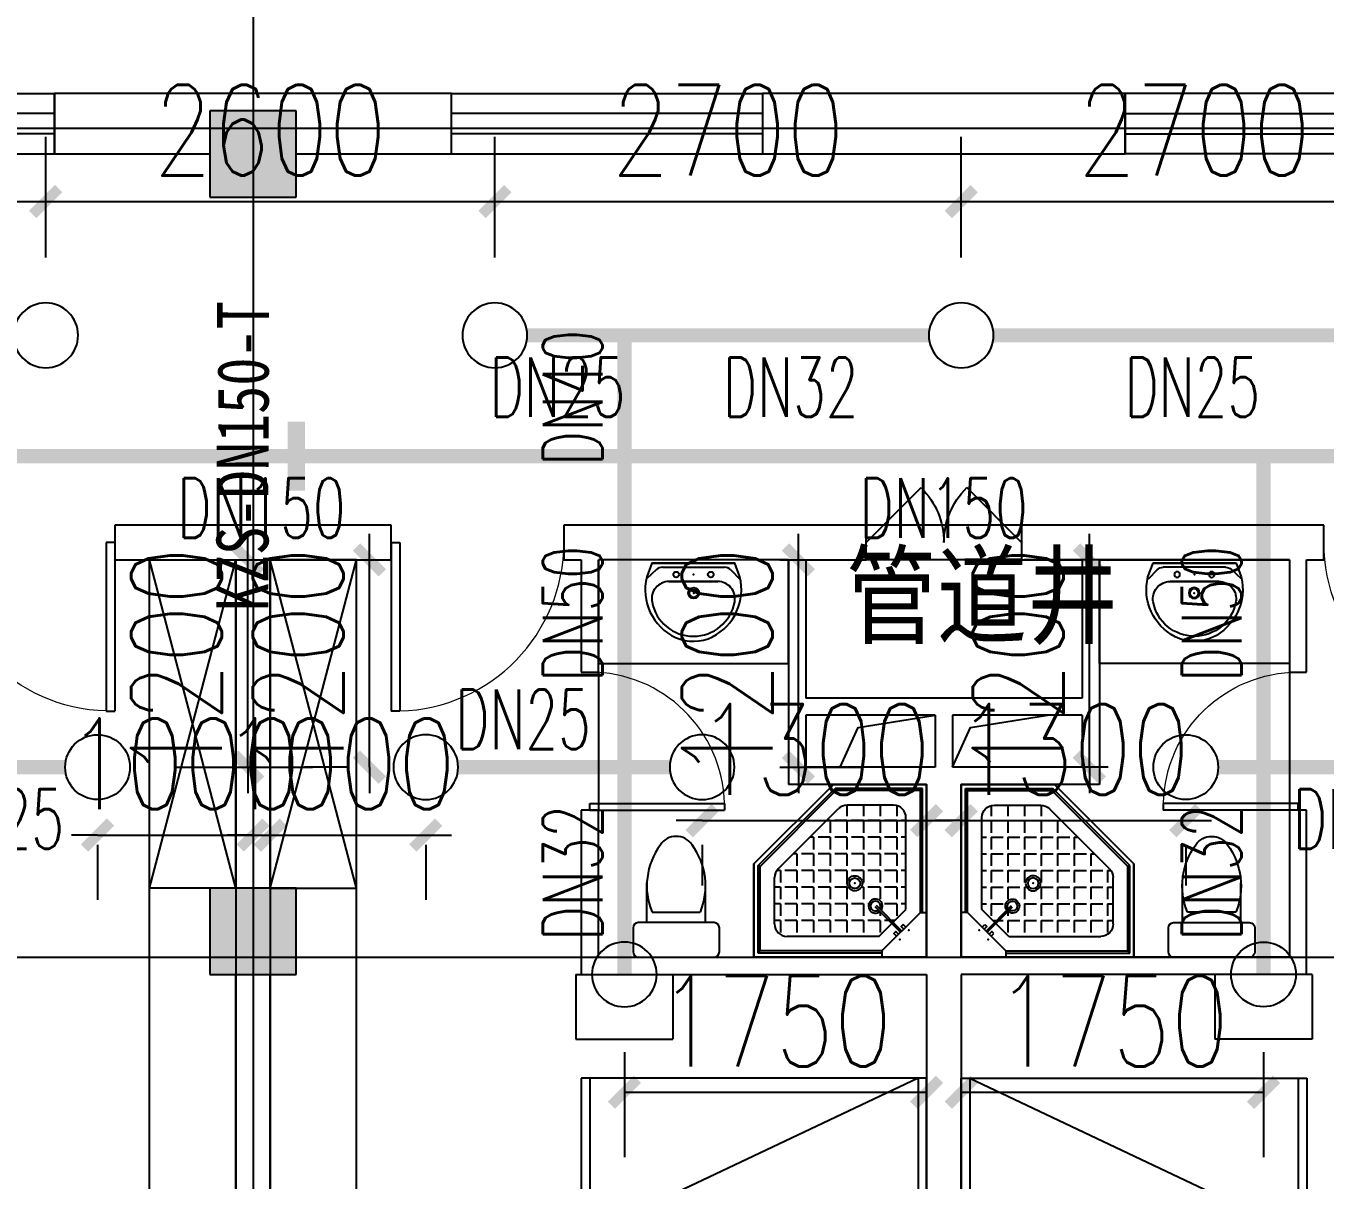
# Model space of a CAD drawing. Extents: x 0 to 2838408, y -923048 to 203859.
# Drawn here: x 2747448 to 2754969, y -682632 to -675950 of the extents above; entities that cross this region are included whole.
import ezdxf
from ezdxf.enums import TextEntityAlignment as Align

# ---------------------------------------------------------------- set-up
doc = ezdxf.new("R2010")
doc.units = 0
doc.header["$LTSCALE"] = 1000
for name, color, linetype in [('A-Fixt', 81, 'Continuous'), ('CLAYER', 7, 'Continuous'), ('COLUMN', 9, 'Continuous'), ('DIM_喷淋', 3, 'Continuous'), ('DOOR_FIRE', 4, 'Continuous'), ('DOTE', 8, 'Continuous'), ('EQUIP_喷头', 7, 'Continuous'), ('PIPE-喷淋', 6, 'Continuous'), ('PUB_HATCH', 8, 'Continuous'), ('TEXT_喷淋', 7, 'Continuous'), ('TWT_DIM', 3, 'Continuous'), ('WALL', 9, 'Continuous'), ('WINDOW', 4, 'Continuous'), ('XREF', 8, 'Continuous'), ('抗震支吊架', 2, 'Continuous'), ('洁具', 213, 'Continuous'), ('配景', 3, 'Continuous')]:
    doc.layers.add(name, color=color, linetype=linetype)
doc.styles.add('_TCH_DIM_T3', font='SIMPLEX', dxfattribs={"width": 0.75, "bigfont": 'HZTXT'})
doc.styles.add('_TWT_PIPEDN', font='SIMPLEX', dxfattribs={"width": 0.8, "height": 2.3, "bigfont": 'HZTXT'})
doc.styles.add('kzcad', font='', dxfattribs={"width": 0.8})
doc.styles.get("Standard").update_dxf_attribs({"font": 'geniso.shx', "bigfont": 'hztxt.shx'})
doc.styles.get('kzcad').set_extended_font_data('SimSun')
doc.dimstyles.new('_TWT_ARCH&&150', dxfattribs={"dimtxt": 525, "dimasz": 150, "dimexe": 375, "dimexo": 450, "dimgap": 150, "dimtad": 1, "dimdec": 0, "dimzin": 0, "dimdsep": 46, "dimtxsty": '_TCH_DIM_T3', "dimblk": 'ARCHTICK', "dimcen": 0.09, "dimclrt": 7, "dimazin": 2, "dimtfac": 1, "dimtdec": 0, "dimtix": 1, "dimtmove": 2, "dimatfit": 3, "dimfxl": 1, "dimtolj": 1, "dimtzin": 0, "dimarcsym": 0})

# ---------------------------------------------------------------- blocks, each defined once
blk = doc.blocks.new('1F平面-CAD导入_dwg_Drawing4_t3_dwg_$plan$00001613-474159-1F-927810-1F')
at = {"layer": '洁具'}
for p, q in [((-30, 250), (-170, 250)), ((-200, 169.7), (-430.4, 169.7)), ((-260.4, -139.7), (-260.4, 139.7)), ((-200, -169.7), (-200, -220)), ((-170, -250), (-30, -250))]:
    blk.add_line(p, q, dxfattribs=at)
for points in [[(-200, 220), (-200, 169.7), (-200, -169.7), (-430.4, -169.7)], [(0, -220), (0, 220)]]:
    blk.add_lwpolyline(points, dxfattribs=at)
for centre, radius, start, end in [((-170, 220), 30, 90, 180), ((-30, 220), 30, 0, 90), ((-412.8, -227.4), 397.5, 67.45048, 126.63814), ((-589.6, 0), 109.8, 123.45086, 236.54914), ((-412.8, 227.4), 397.5, 233.36186, 292.54952), ((-170, -220), 30, 180, 270), ((-30, -220), 30, 270, 0)]:
    blk.add_arc(centre, radius, start, end, dxfattribs=at)
blk = doc.blocks.new('$lvtry$00000169')
at = {"color": 0}
for p, q in [((258.9, -36), (258.9, 0)), ((258.9, -36), (36, -258.9)), ((258.9, -24), (976, -24)), ((258.9, -36), (964, -36)), ((964, -36), (976, -24)), ((964, -36), (964, -525.1)), ((976, -24), (976, -530.1)), ((276.1, -120), (120, -276.1)), ((151, -143.9), (297.8, -291)), ((269.6, -212.7), (269.6, -142.7)), ((276.1, -120), (808, -120)), ((365.9, -212.7), (365.9, -142.7)), ((462.1, -212.7), (462.1, -142.7)), ((558.4, -212.7), (558.4, -142.7)), ((654.6, -212.7), (654.6, -142.7)), ((750.9, -212.7), (750.9, -142.7)), ((847.1, -212.7), (847.1, -142.7)), ((143.9, -151), (290.7, -298.1)), ((183.4, -212.7), (205.5, -212.7)), ((219.6, -212.7), (243.4, -212.7)), ((269.6, -212.7), (339.6, -212.7)), ((365.9, -212.7), (435.9, -212.7)), ((462.1, -212.7), (532.1, -212.7)), ((558.4, -212.7), (628.4, -212.7)), ((654.6, -212.7), (724.6, -212.7)), ((750.9, -212.7), (820.9, -212.7)), ((847.1, -212.7), (880, -212.7)), ((880, -192), (880, -460.5)), ((36, -258.9), (0, -258.9)), ((24, -258.9), (24, -976)), ((36, -258.9), (36, -964)), ((120, -276.1), (120, -808)), ((173.4, -308.9), (173.4, -238.9)), ((269.6, -262.8), (269.6, -238.9)), ((365.9, -308.9), (365.9, -238.9)), ((462.1, -308.9), (462.1, -238.9)), ((558.4, -308.9), (558.4, -238.9)), ((654.6, -308.9), (654.6, -238.9)), ((750.9, -308.9), (750.9, -238.9)), ((847.1, -308.9), (847.1, -238.9)), ((120, -308.9), (147.1, -308.9)), ((173.4, -308.9), (243.4, -308.9)), ((173.4, -405.2), (173.4, -335.2)), ((269.6, -405.2), (269.6, -335.2)), ((334.3, -308.9), (339.6, -308.9)), ((365.9, -308.9), (435.9, -308.9)), ((365.9, -405.2), (365.9, -335.2)), ((462.1, -308.9), (532.1, -308.9)), ((462.1, -405.2), (462.1, -335.2)), ((558.4, -308.9), (628.4, -308.9)), ((558.4, -405.2), (558.4, -335.2)), ((654.6, -308.9), (724.6, -308.9)), ((654.6, -405.2), (654.6, -335.2)), ((750.9, -308.9), (820.9, -308.9)), ((750.9, -405.2), (750.9, -335.2)), ((847.1, -308.9), (880, -308.9)), ((847.1, -405.2), (847.1, -335.2)), ((120, -405.2), (147.1, -405.2)), ((173.4, -405.2), (243.4, -405.2)), ((173.4, -501.4), (173.4, -431.4)), ((269.6, -405.2), (339.6, -405.2)), ((269.6, -501.4), (269.6, -431.4)), ((365.9, -405.2), (378.6, -405.2)), ((365.9, -501.4), (365.9, -431.4)), ((462.1, -405.2), (532.1, -405.2)), ((462.1, -501.4), (462.1, -431.4)), ((558.4, -405.2), (628.4, -405.2)), ((558.4, -501.4), (558.4, -431.4)), ((654.6, -405.2), (724.6, -405.2)), ((654.6, -501.4), (654.6, -431.4)), ((750.9, -405.2), (820.9, -405.2)), ((750.9, -501.4), (750.9, -431.4)), ((847.1, -405.2), (880, -405.2)), ((847.1, -501.4), (847.1, -431.4)), ((120, -501.4), (147.1, -501.4)), ((173.4, -501.4), (243.4, -501.4)), ((269.6, -501.4), (339.6, -501.4)), ((365.9, -501.4), (435.9, -501.4)), ((462.1, -501.4), (532.1, -501.4)), ((858.9, -511.4), (511.4, -858.9)), ((964, -525.1), (525.1, -964)), ((558.4, -501.4), (628.4, -501.4)), ((654.6, -501.4), (724.6, -501.4)), ((750.9, -501.4), (820.9, -501.4)), ((847.1, -501.4), (867.2, -501.4)), ((964, -525.1), (976, -530.1)), ((120, -597.7), (147.1, -597.7)), ((173.4, -597.7), (173.4, -527.7)), ((173.4, -597.7), (243.4, -597.7)), ((269.6, -597.7), (269.6, -527.7)), ((269.6, -597.7), (339.6, -597.7)), ((365.9, -597.7), (365.9, -527.7)), ((365.9, -597.7), (435.9, -597.7)), ((462.1, -597.7), (462.1, -527.7)), ((462.1, -597.7), (532.1, -597.7)), ((976, -530.1), (530.1, -976)), ((558.4, -597.7), (558.4, -527.7)), ((558.4, -597.7), (628.4, -597.7)), ((654.6, -597.7), (654.6, -527.7)), ((654.6, -597.7), (724.6, -597.7)), ((750.9, -597.7), (750.9, -527.7)), ((750.9, -597.7), (772.6, -597.7)), ((173.4, -693.9), (173.4, -623.9)), ((269.6, -693.9), (269.6, -623.9)), ((365.9, -693.9), (365.9, -623.9)), ((462.1, -693.9), (462.1, -623.9)), ((558.4, -693.9), (558.4, -623.9)), ((654.6, -693.9), (654.6, -623.9)), ((120, -693.9), (147.1, -693.9)), ((173.4, -693.9), (243.4, -693.9)), ((173.4, -790.2), (173.4, -720.2)), ((269.6, -693.9), (339.6, -693.9)), ((269.6, -790.2), (269.6, -720.2)), ((365.9, -693.9), (435.9, -693.9)), ((365.9, -790.2), (365.9, -720.2)), ((462.1, -693.9), (532.1, -693.9)), ((462.1, -790.2), (462.1, -720.2)), ((558.4, -693.9), (628.4, -693.9)), ((558.4, -790.2), (558.4, -720.2)), ((654.6, -693.9), (676.4, -693.9)), ((120, -790.2), (147.1, -790.2)), ((173.4, -790.2), (243.4, -790.2)), ((173.4, -877.5), (173.4, -816.4)), ((269.6, -790.2), (339.6, -790.2)), ((269.6, -880), (269.6, -816.4)), ((365.9, -790.2), (435.9, -790.2)), ((365.9, -880), (365.9, -816.4)), ((462.1, -790.2), (532.1, -790.2)), ((462.1, -880), (462.1, -816.4)), ((558.4, -790.2), (580.1, -790.2)), ((192, -880), (460.5, -880)), ((36, -964), (24, -976)), ((24, -976), (530.1, -976)), ((36, -964), (525.1, -964)), ((525.1, -964), (530.1, -976))]:
    blk.add_line(p, q, dxfattribs=at)
blk.add_lwpolyline([(0, 0), (0, -1000), (540, -1000), (1000, -540), (1000, 0)], close=True)
for points in [[(0, 0), (0, -1000)], [(0, 0), (1000, 0)], [(1000, 0), (1000, -540)], [(189.7, -136.1), (177.9, -147.9), (162.5, -132.5), (174.3, -120.7)], [(136.1, -189.7), (147.9, -177.9), (132.5, -162.5), (120.7, -174.3)], [(1000, -540), (540, -1000)], [(0, -1000), (540, -1000)]]:
    blk.add_lwpolyline(points, close=True, dxfattribs=at)
for radius in [43.8, 31.1]:
    blk.add_circle((416.2, -427.6), radius, dxfattribs=at)
for centre, radius, start, end in [((808, -192), 72, 0, 90), ((296, -295.7), 40.6, 142.58296, 128.41974), ((296, -295.7), 28.6, 145.82801, 125.65986), ((808, -460.5), 72, 315, 0), ((192, -808), 72, 180, 270), ((460.5, -808), 72, 270, 315)]:
    blk.add_arc(centre, radius, start, end, dxfattribs=at)
for p in [(156.1, -102.2, 0), (103.2, -155.8, 0), (415.8, -428.1, 0)]:
    blk.add_point(p, dxfattribs=at)
blk = doc.blocks.new('$lvtry$00000178')
at = {"color": 0}
for p, q in [((-238.4, 0), (238.4, 0)), ((-214.1, -36.1), (-272.1, -90.6)), ((-179.8, -22.5), (180.1, -22.5)), ((215.7, -37.5), (268.3, -90.8)), ((-141.7, -105.2), (140.2, -105.2)), ((140.2, -105.2), (-141.7, -105.2))]:
    blk.add_line(p, q, dxfattribs=at)
blk.add_lwpolyline([(-103.6, -429.7, 0.224698), (110.4, -425.4, 0.348046), (268.9, -78.5), (239.5, 0), (-241.3, 0), (-270.7, -78.5, 0.356844)], format="xyb", close=True, dxfattribs=at)
for centre, radius in [((-100, -65), 16.3), ((100, -65), 16.3), ((1.4, -172.5), 31.6)]:
    blk.add_circle(centre, radius, dxfattribs=at)
at = {"color": 0, "lineweight": 13}
blk.add_circle((1.4, -172.5), 23, dxfattribs=at)
at = {"color": 0}
for centre, radius, start, end in [((-179.8, -72.5), 50, 90, 133.18096), ((180.1, -72.5), 50, 44.56072, 90), ((-141.7, -205.2), 100, 90, 190.56023), ((140.2, -205.2), 100, 349.43977, 90), ((-0.7, -179), 243.4, 190.56023, 349.43977)]:
    blk.add_arc(centre, radius, start, end, dxfattribs=at)
for p in [(0, -65), (1.4, -172.5)]:
    blk.add_point(p, dxfattribs=at)
blk = doc.blocks.new('A$C70365C93')
at = {"layer": '洁具'}
blk.add_lwpolyline([(-1900, 2300), (-1900, 1700), (-800, 1700), (-800, 2300)], close=True, dxfattribs=at)
blk.add_blockref('$lvtry$00000178', (-1350, 2280), dxfattribs=at)
at = {"layer": '洁具', "rotation": 180}
blk.add_blockref('$lvtry$00000169', (0, 0), dxfattribs=at)
at = {"layer": '洁具', "extrusion": (0, 0, -1), "xscale": -1, "zscale": -1, "rotation": 90}
blk.add_blockref('1F平面-CAD导入_dwg_Drawing4_t3_dwg_$plan$00001613-474159-1F-927810-1F', (1450, 0), dxfattribs=at)
blk = doc.blocks.new('单人床')
at = {"layer": 'A-Fixt'}
for p, q in [((47773.8, 13973.4), (48673.8, 13973.4)), ((47773.8, 12073.4), (48673.8, 13973.4)), ((47773.8, 12073.4), (48673.8, 12073.4))]:
    blk.add_line(p, q, dxfattribs=at)
blk.add_lwpolyline([(47773.8, 14023.4), (48673.8, 14023.4), (48673.8, 12023.4), (47773.8, 12023.4), (47773.8, 14023.4)], dxfattribs=at)
blk = doc.blocks.new('CH_AP01')
for p, q in [((-311.4, 16.6), (-275, 0)), ((-275, 0), (275, 0)), ((275, 0), (311.4, 16.6))]:
    blk.add_line(p, q)
for centre, radius, start, end in [((0, -578.9), 1212.6, 74.71041, 105.28959), ((-306.8, 555.3), 37.8, 100.18588, 202.83587), ((-1658.4, 201.9), 1359.7, 352.16586, 14.42826), ((-823.7, 250), 562.9, 335.50378, 31.09034), ((0, -578.9), 1172.6, 75.02868, 104.97132), ((0, -1278.1), 1856.9, 80.61099, 99.38901), ((-823.7, 250), 602.9, 335.50378, 30.26909), ((823.7, 250), 602.9, 149.73091, 204.49622), ((823.7, 250), 562.9, 148.90966, 204.49622), ((1658.4, 201.9), 1359.7, 165.57174, 187.83414), ((306.8, 555.3), 37.8, 337.16413, 79.81412), ((0, -578.9), 1092.6, 75.87672, 104.12328)]:
    blk.add_arc(centre, radius, start, end)
blk = doc.blocks.new('A$C61295E98')
at = {"color": 3}
for p, q in [((544, 597.9), (0, 597.9)), ((0, 597.9), (0, 0)), ((161.4, 597.9), (161.4, 0)), ((170.4, 0.2), (170.4, 597.6)), ((602.7, 572.2), (602.7, 25.6)), ((624, 517.9), (624, 80)), ((544, 0), (0, 0))]:
    blk.add_line(p, q, dxfattribs=at)
for points in [[(81.8, 540.3), (75.3, 540.3), (75.3, 576.8), (81.8, 576.8)], [(81.8, 453.1), (75.3, 453.1), (75.3, 489.6), (81.8, 489.6)], [(81.8, 352.9), (75.3, 352.9), (75.3, 389.4), (81.8, 389.4)]]:
    blk.add_lwpolyline(points, close=True, dxfattribs=at)
for centre in [(74, 250.1), (74, 164.2), (74, 70.5)]:
    blk.add_circle(centre, 15.7, dxfattribs=at)
for centre, start, end in [((544, 517.9), 360, 90), ((544, 80), 270, 0)]:
    blk.add_arc(centre, 80, start, end, dxfattribs=at)
blk = doc.blocks.new('宿舍')
at = {"layer": 'A-Fixt'}
for p, q in [((47853.8, 13801.7), (48353.8, 15701.7)), ((48353.8, 13801.7), (47853.8, 15701.7)), ((47853.8, 13801.7), (48353.8, 13801.7))]:
    blk.add_line(p, q, dxfattribs=at)
for points in [[(47853.8, 8601.7), (48353.8, 8601.7), (48353.8, 15701.7), (47853.8, 15701.7)], [(47853.8, 10676.1), (47970.5, 10676.1), (47970.5, 11742.6), (47853.8, 11742.6)]]:
    blk.add_lwpolyline(points, close=True, dxfattribs=at)
at = {"xscale": -1, "rotation": 90}
for p in [(63677.2, 60475.5), (63677.2, 58775.5)]:
    blk.add_blockref('单人床', p, dxfattribs=at)
at = {"layer": 'A-Fixt', "xscale": -1, "rotation": 180}
for p in [(50002, 9140.5), (51117.2, 9140.5)]:
    blk.add_blockref('CH_AP01', p, dxfattribs=at)
at = {"layer": '配景', "color": 252}
blk.add_blockref('A$C61295E98', (47853.8, 7096.6), dxfattribs=at)
blk = doc.blocks.new('$WINLIB2D$00000001')
at = {"color": 0}
for points in [[(-0.5, 0.5), (-0.5, -0.5)], [(-0.5, 0.5), (0.5, 0.5)], [(0.5, -0.5), (0.5, 0.5)], [(0.5, 0.1667), (-0.5, 0.1667)], [(0.5, -0.1667), (-0.5, -0.1667)], [(-0.5, -0.5), (0.5, -0.5)]]:
    blk.add_lwpolyline(points, dxfattribs=at)
blk = doc.blocks.new('$DorLib2D$00000116')
at = {"color": 0}
for p, q in [((-0.5, 0), (-0.1464, 0.3536)), ((0.5, 0), (0.1464, 0.3536))]:
    blk.add_line(p, q, dxfattribs=at)
for centre, start, end in [((-0.5, 0), 0, 45), ((0.5, 0), 135, 180)]:
    blk.add_arc(centre, 0.5, start, end, dxfattribs=at)
blk = doc.blocks.new('$DorLib2D$00000001')
for p, q in [((0.45, 0.975), (0.5, 0.975)), ((0.45, 0), (0.45, 0.975)), ((0.5, 0), (0.5, 0.975)), ((0.5, 0), (0.45, 0))]:
    blk.add_line(p, q)
at = {"lineweight": 13}
blk.add_arc((0.475, 0), 0.975, 91.46928, 180, dxfattribs=at)
blk = doc.blocks.new('4F1')
at = {"layer": 'PUB_HATCH'}
for points in [[(2412966.7, -676441.3), (2412466.7, -676441.3), (2412466.7, -676941.3), (2412966.7, -676941.3)], [(2412966.7, -680941.3), (2412466.7, -680941.3), (2412466.7, -681441.3), (2412966.7, -681441.3)]]:
    blk.add_hatch(color=256, dxfattribs=at).paths.add_polyline_path(points)
for points in [[(2416116.7, -680241.3), (2416220.3, -680011), (2416666.7, -679941.3)], [(2416766.7, -680241.3), (2416870.3, -680011), (2417316.7, -679941.3)]]:
    blk.add_lwpolyline(points)
at = {"layer": 'COLUMN'}
for p, q in [((2412966.7, -676441.3), (2412466.7, -676441.3)), ((2412466.7, -676441.3), (2412466.7, -676941.3)), ((2412966.7, -676941.3), (2412966.7, -676441.3)), ((2412466.7, -676941.3), (2412966.7, -676941.3)), ((2412966.7, -680941.3), (2412466.7, -680941.3)), ((2412466.7, -680941.3), (2412466.7, -681441.3)), ((2412966.7, -681441.3), (2412966.7, -680941.3)), ((2412466.7, -681441.3), (2412966.7, -681441.3))]:
    blk.add_line(p, q, dxfattribs=at)
at = {"layer": 'DOOR_FIRE'}
for p, q in [((2417166.7, -678841.3), (2416266.7, -678841.3)), ((2417166.7, -679041.3), (2416266.7, -679041.3))]:
    blk.add_line(p, q, dxfattribs=at)
at = {"layer": 'DOTE'}
for p, q in [((2412716.7, -606941.3), (2412716.7, -690141.3)), ((2343216.7, -676541.3), (2453916.7, -676541.3)), ((2343216.7, -681341.3), (2453916.7, -681341.3))]:
    blk.add_line(p, q, dxfattribs=at)
at = {"layer": 'WALL'}
for p, q in [((2412716.7, -676341.3), (2411566.7, -676341.3)), ((2411566.7, -676341.3), (2411566.7, -676691.3)), ((2413866.7, -676341.3), (2412716.7, -676341.3)), ((2413866.7, -676691.3), (2413866.7, -676341.3)), ((2417766.7, -676341.3), (2415666.7, -676341.3)), ((2415666.7, -676341.3), (2415666.7, -676691.3)), ((2417766.7, -676691.3), (2417766.7, -676341.3)), ((2411566.7, -676691.3), (2412466.7, -676691.3)), ((2412966.7, -676691.3), (2413866.7, -676691.3)), ((2415666.7, -676691.3), (2417766.7, -676691.3)), ((2412716.7, -678841.3), (2411916.7, -678841.3)), ((2411916.7, -678841.3), (2411916.7, -679041.3)), ((2413516.7, -678841.3), (2412716.7, -678841.3)), ((2413516.7, -679041.3), (2413516.7, -678841.3)), ((2414616.7, -678841.3), (2414516.7, -678841.3)), ((2414516.7, -678841.3), (2414516.7, -679041.3)), ((2415816.7, -678841.3), (2414616.7, -678841.3)), ((2416266.7, -678841.3), (2415816.7, -678841.3)), ((2416266.7, -679041.3), (2416266.7, -678841.3)), ((2417616.7, -678841.3), (2417166.7, -678841.3)), ((2417166.7, -678841.3), (2417166.7, -679041.3)), ((2418816.7, -678841.3), (2417616.7, -678841.3)), ((2418916.7, -678841.3), (2418816.7, -678841.3)), ((2418916.7, -679041.3), (2418916.7, -678841.3)), ((2411916.7, -679041.3), (2412616.7, -679041.3)), ((2412616.7, -680941.3), (2412616.7, -679041.3)), ((2412816.7, -680941.3), (2412816.7, -679041.3)), ((2412816.7, -679041.3), (2413516.7, -679041.3)), ((2414516.7, -679041.3), (2414616.7, -679041.3)), ((2414616.7, -679041.3), (2414616.7, -679691.3)), ((2415816.7, -679041.3), (2414716.7, -679041.3)), ((2414716.7, -679691.3), (2414716.7, -679041.3)), ((2415816.7, -679041.3), (2415816.7, -679841.3)), ((2415916.7, -679041.3), (2416266.7, -679041.3)), ((2415916.7, -679041.3), (2415916.7, -679841.3)), ((2417166.7, -679041.3), (2417516.7, -679041.3)), ((2417516.7, -679041.3), (2417516.7, -679841.3)), ((2418716.7, -679041.3), (2417616.7, -679041.3)), ((2417616.7, -679041.3), (2417616.7, -679841.3)), ((2418716.7, -679041.3), (2418716.7, -679691.3)), ((2418816.7, -679691.3), (2418816.7, -679041.3)), ((2418816.7, -679041.3), (2418916.7, -679041.3)), ((2414616.7, -679691.3), (2414716.7, -679691.3)), ((2418716.7, -679691.3), (2418816.7, -679691.3)), ((2415816.7, -679841.3), (2415816.7, -680341.3)), ((2416716.7, -679841.3), (2415916.7, -679841.3)), ((2417516.7, -679841.3), (2416716.7, -679841.3)), ((2417616.7, -679841.3), (2417616.7, -680341.3)), ((2416666.7, -679941.3), (2415916.7, -679941.3)), ((2415916.7, -679941.3), (2415916.7, -680241.3)), ((2416666.7, -679941.3), (2416666.7, -680241.3)), ((2417516.7, -679941.3), (2416766.7, -679941.3)), ((2416766.7, -679941.3), (2416766.7, -680241.3)), ((2417516.7, -679941.3), (2417516.7, -680241.3)), ((2416666.7, -680241.3), (2415916.7, -680241.3)), ((2417516.7, -680241.3), (2416766.7, -680241.3)), ((2416616.7, -680341.3), (2415816.7, -680341.3)), ((2416616.7, -680341.3), (2416616.7, -681341.3)), ((2416816.7, -680341.3), (2416816.7, -681341.3)), ((2417616.7, -680341.3), (2416816.7, -680341.3)), ((2414716.7, -680491.3), (2414616.7, -680491.3)), ((2414616.7, -680491.3), (2414616.7, -681441.3)), ((2414716.7, -681341.3), (2414716.7, -680491.3)), ((2418816.7, -680491.3), (2418716.7, -680491.3)), ((2418716.7, -680491.3), (2418716.7, -681341.3)), ((2418816.7, -681441.3), (2418816.7, -680491.3)), ((2414716.7, -681341.3), (2416616.7, -681341.3)), ((2418716.7, -681341.3), (2416816.7, -681341.3)), ((2412616.7, -686141.3), (2412616.7, -681441.3)), ((2412816.7, -686141.3), (2412816.7, -681441.3)), ((2414616.7, -681441.3), (2416616.7, -681441.3)), ((2416616.7, -681441.3), (2416616.7, -686391.3)), ((2418816.7, -681441.3), (2416816.7, -681441.3)), ((2416816.7, -681441.3), (2416816.7, -686391.3))]:
    blk.add_line(p, q, dxfattribs=at)
at = {"layer": 'WINDOW'}
for p, q in [((2414716.7, -679691.3), (2414716.7, -680491.3)), ((2418716.7, -679691.3), (2418716.7, -680491.3))]:
    blk.add_line(p, q, dxfattribs=at)
at = {"xscale": -1, "rotation": 359.9999999999999}
for name, p in [('宿舍', (2460470.6, -694743)), ('A$C70365C93', (2416816.7, -681341.3)), ('宿舍', (2468470.6, -694743))]:
    blk.add_blockref(name, p, dxfattribs=at)
for name, p in [('宿舍', (2364962.9, -694743)), ('A$C70365C93', (2416616.7, -681341.3))]:
    blk.add_blockref(name, p)
at = {"layer": 'DOOR_FIRE', "xscale": 900, "yscale": -900, "zscale": 200, "rotation": 179.9999999994664}
blk.add_blockref('$DorLib2D$00000116', (2416716.7, -678941.3), dxfattribs=at)
at = {"layer": 'WINDOW'}
for name, p, xscale, yscale, zscale in [('$WINLIB2D$00000001', (2410666.7, -676516.3), 1800, 350, 1800), ('$WINLIB2D$00000001', (2414766.7, -676516.3), 1800, -350, 1800), ('$DorLib2D$00000001', (2411416.7, -678941.3), 1000, -1000, 1000), ('$DorLib2D$00000001', (2414016.7, -678941.3), -1000, -1000, -1000), ('$DorLib2D$00000001', (2419416.7, -678941.3), 1000, -1000, 1000)]:
    blk.add_blockref(name, p, dxfattribs=dict(at, xscale=xscale, yscale=yscale, zscale=zscale))
for name, p, xscale, yscale, zscale, rotation in [('$WINLIB2D$00000001', (2418666.7, -676516.3), -1800, -350, -1800, 359.9999999999708), ('$DorLib2D$00000001', (2414666.7, -680091.3), 800, 800, 800, 269.9999999994664), ('$DorLib2D$00000001', (2418766.7, -680091.3), 800, -800, 800, 269.9999999994664)]:
    blk.add_blockref(name, p, dxfattribs=dict(at, xscale=xscale, yscale=yscale, zscale=zscale, rotation=rotation))
at = {"layer": 'CLAYER'}
blk.add_text('管道井', height=525, dxfattribs=at).set_placement((2416149.1, -679528.3))
blk = doc.blocks.new('_ArchTick')
at = {"color": 0, "linetype": 'ByBlock', "const_width": 0.4}
blk.add_lwpolyline([(-0.5, -0.5), (0.5, 0.5)], dxfattribs=at)
blk = doc.blocks.new('*D2657')
at = {"layer": 'Defpoints', "color": 0, "linetype": 'ByBlock', "transparency": 16777216}
for p in [(2752862.5, -680241.3), (2754162.5, -680241.3), (2754162.5, -680551.1)]:
    blk.add_point(p, dxfattribs=at)
at = {"layer": 'TWT_DIM', "color": 0, "linetype": 'ByBlock', "lineweight": -2, "transparency": 16777216}
for p, q in [((2752862.5, -680551.1), (2752712.5, -680551.1)), ((2752862.5, -680551.1), (2754162.5, -680551.1)), ((2754162.5, -680551.1), (2754312.5, -680551.1)), ((2752862.5, -680691.3), (2752862.5, -680926.1)), ((2754162.5, -680691.3), (2754162.5, -680926.1))]:
    blk.add_line(p, q, dxfattribs=at)
at = {"layer": 'TWT_DIM', "color": 0, "linetype": 'ByBlock', "lineweight": -2, "transparency": 16777216, "xscale": 150, "yscale": 150, "zscale": 150}
blk.add_blockref('_ArchTick', (2752862.5, -680551.1), dxfattribs=at)
at = {"layer": 'TWT_DIM', "color": 0, "linetype": 'ByBlock', "lineweight": -2, "transparency": 16777216, "xscale": 150, "yscale": 150, "zscale": 150, "rotation": 180}
blk.add_blockref('_ArchTick', (2754162.5, -680551.1), dxfattribs=at)
at = {"layer": 'TWT_DIM', "color": 7, "linetype": 'ByBlock', "transparency": 16777216, "insert": (2753512.5, -680138.6), "char_height": 525, "attachment_point": 5, "style": '_TCH_DIM_T3'}
blk.add_mtext('\\A1;1300', dxfattribs=at)
blk = doc.blocks.new('*D2658')
at = {"layer": 'Defpoints', "color": 0, "linetype": 'ByBlock', "transparency": 16777216}
for p in [(2751362.5, -680241.3), (2752662.5, -680241.3), (2752662.5, -680551.1)]:
    blk.add_point(p, dxfattribs=at)
at = {"layer": 'TWT_DIM', "color": 0, "linetype": 'ByBlock', "lineweight": -2, "transparency": 16777216}
for p, q in [((2751362.5, -680551.1), (2751212.5, -680551.1)), ((2751362.5, -680551.1), (2752662.5, -680551.1)), ((2752662.5, -680551.1), (2752812.5, -680551.1)), ((2751362.5, -680691.3), (2751362.5, -680926.1)), ((2752662.5, -680691.3), (2752662.5, -680926.1))]:
    blk.add_line(p, q, dxfattribs=at)
at = {"layer": 'TWT_DIM', "color": 0, "linetype": 'ByBlock', "lineweight": -2, "transparency": 16777216, "xscale": 150, "yscale": 150, "zscale": 150}
blk.add_blockref('_ArchTick', (2751362.5, -680551.1), dxfattribs=at)
at = {"layer": 'TWT_DIM', "color": 0, "linetype": 'ByBlock', "lineweight": -2, "transparency": 16777216, "xscale": 150, "yscale": 150, "zscale": 150, "rotation": 180}
blk.add_blockref('_ArchTick', (2752662.5, -680551.1), dxfattribs=at)
at = {"layer": 'TWT_DIM', "color": 7, "linetype": 'ByBlock', "transparency": 16777216, "insert": (2752012.5, -680138.6), "char_height": 525, "attachment_point": 5, "style": '_TCH_DIM_T3'}
blk.add_mtext('\\A1;1300', dxfattribs=at)
blk = doc.blocks.new('*D2661')
at = {"layer": 'Defpoints', "color": 0, "linetype": 'ByBlock', "transparency": 16777216}
for p in [(2752862.5, -681441.3), (2754612.5, -681441.3), (2754612.5, -682123.7)]:
    blk.add_point(p, dxfattribs=at)
at = {"layer": 'TWT_DIM', "color": 0, "linetype": 'ByBlock', "lineweight": -2, "transparency": 16777216}
for p, q in [((2752862.5, -681891.3), (2752862.5, -682498.7)), ((2754612.5, -681891.3), (2754612.5, -682498.7)), ((2752862.5, -682123.7), (2754612.5, -682123.7))]:
    blk.add_line(p, q, dxfattribs=at)
at = {"layer": 'TWT_DIM', "color": 0, "linetype": 'ByBlock', "lineweight": -2, "transparency": 16777216, "xscale": 150, "yscale": 150, "zscale": 150, "rotation": 180}
blk.add_blockref('_ArchTick', (2752862.5, -682123.7), dxfattribs=at)
at = {"layer": 'TWT_DIM', "color": 0, "linetype": 'ByBlock', "lineweight": -2, "transparency": 16777216, "xscale": 150, "yscale": 150, "zscale": 150}
blk.add_blockref('_ArchTick', (2754612.5, -682123.7), dxfattribs=at)
at = {"layer": 'TWT_DIM', "color": 7, "linetype": 'ByBlock', "transparency": 16777216, "insert": (2753737.5, -681711.2), "char_height": 525, "attachment_point": 5, "style": '_TCH_DIM_T3'}
blk.add_mtext('\\A1;1750', dxfattribs=at)
blk = doc.blocks.new('*D2663')
at = {"layer": 'Defpoints', "color": 0, "linetype": 'ByBlock', "transparency": 16777216}
for p in [(2753604.8, -679041.3), (2754162.5, -679041.3), (2754162.5, -680241.3)]:
    blk.add_point(p, dxfattribs=at)
at = {"layer": 'TWT_DIM', "color": 0, "linetype": 'ByBlock', "lineweight": -2, "transparency": 16777216}
for p, q in [((2753604.8, -679041.3), (2753604.8, -678891.3)), ((2753712.5, -679041.3), (2753229.8, -679041.3)), ((2753604.8, -680241.3), (2753604.8, -679041.3)), ((2753712.5, -680241.3), (2753229.8, -680241.3)), ((2753604.8, -680241.3), (2753604.8, -680391.3))]:
    blk.add_line(p, q, dxfattribs=at)
at = {"layer": 'TWT_DIM', "color": 0, "linetype": 'ByBlock', "lineweight": -2, "transparency": 16777216, "xscale": 150, "yscale": 150, "zscale": 150}
for p, rotation in [((2753604.8, -679041.3), 270), ((2753604.8, -680241.3), 90)]:
    blk.add_blockref('_ArchTick', p, dxfattribs=dict(at, rotation=rotation))
at = {"layer": 'TWT_DIM', "color": 7, "linetype": 'ByBlock', "transparency": 16777216, "insert": (2753192.3, -679641.3), "char_height": 525, "attachment_point": 5, "rotation": 90, "style": '_TCH_DIM_T3'}
blk.add_mtext('\\A1;1200', dxfattribs=at)
blk = doc.blocks.new('*D2665')
at = {"layer": 'Defpoints', "color": 0, "linetype": 'ByBlock', "transparency": 16777216}
for p in [(2750912.5, -681441.3), (2752662.5, -681441.3), (2752662.5, -682123.7)]:
    blk.add_point(p, dxfattribs=at)
at = {"layer": 'TWT_DIM', "color": 0, "linetype": 'ByBlock', "lineweight": -2, "transparency": 16777216}
for p, q in [((2750912.5, -681891.3), (2750912.5, -682498.7)), ((2752662.5, -681891.3), (2752662.5, -682498.7)), ((2750912.5, -682123.7), (2752662.5, -682123.7))]:
    blk.add_line(p, q, dxfattribs=at)
at = {"layer": 'TWT_DIM', "color": 0, "linetype": 'ByBlock', "lineweight": -2, "transparency": 16777216, "xscale": 150, "yscale": 150, "zscale": 150, "rotation": 180}
blk.add_blockref('_ArchTick', (2750912.5, -682123.7), dxfattribs=at)
at = {"layer": 'TWT_DIM', "color": 0, "linetype": 'ByBlock', "lineweight": -2, "transparency": 16777216, "xscale": 150, "yscale": 150, "zscale": 150}
blk.add_blockref('_ArchTick', (2752662.5, -682123.7), dxfattribs=at)
at = {"layer": 'TWT_DIM', "color": 7, "linetype": 'ByBlock', "transparency": 16777216, "insert": (2751787.5, -681711.2), "char_height": 525, "attachment_point": 5, "style": '_TCH_DIM_T3'}
blk.add_mtext('\\A1;1750', dxfattribs=at)
blk = doc.blocks.new('*D2666')
at = {"layer": 'Defpoints', "color": 0, "linetype": 'ByBlock', "transparency": 16777216}
for p in [(2748762.5, -680241.3), (2749762.5, -680241.3), (2749762.5, -680634.6)]:
    blk.add_point(p, dxfattribs=at)
at = {"layer": 'TWT_DIM', "color": 0, "linetype": 'ByBlock', "lineweight": -2, "transparency": 16777216}
for p, q in [((2748762.5, -680634.6), (2748612.5, -680634.6)), ((2748762.5, -680634.6), (2749762.5, -680634.6)), ((2748762.5, -680691.3), (2748762.5, -681009.6)), ((2749762.5, -680634.6), (2749912.5, -680634.6)), ((2749762.5, -680691.3), (2749762.5, -681009.6))]:
    blk.add_line(p, q, dxfattribs=at)
at = {"layer": 'TWT_DIM', "color": 0, "linetype": 'ByBlock', "lineweight": -2, "transparency": 16777216, "xscale": 150, "yscale": 150, "zscale": 150}
blk.add_blockref('_ArchTick', (2748762.5, -680634.6), dxfattribs=at)
at = {"layer": 'TWT_DIM', "color": 0, "linetype": 'ByBlock', "lineweight": -2, "transparency": 16777216, "xscale": 150, "yscale": 150, "zscale": 150, "rotation": 180}
blk.add_blockref('_ArchTick', (2749762.5, -680634.6), dxfattribs=at)
at = {"layer": 'TWT_DIM', "color": 7, "linetype": 'ByBlock', "transparency": 16777216, "insert": (2749262.5, -680222.1), "char_height": 525, "attachment_point": 5, "style": '_TCH_DIM_T3'}
blk.add_mtext('\\A1;1000', dxfattribs=at)
blk = doc.blocks.new('*D2667')
at = {"layer": 'Defpoints', "color": 0, "linetype": 'ByBlock', "transparency": 16777216}
for p in [(2751362.5, -679041.3), (2751920.3, -679041.3), (2751362.5, -680241.3)]:
    blk.add_point(p, dxfattribs=at)
at = {"layer": 'TWT_DIM', "color": 0, "linetype": 'ByBlock', "lineweight": -2, "transparency": 16777216}
for p, q in [((2751920.3, -679041.3), (2751920.3, -678891.3)), ((2751812.5, -679041.3), (2752295.3, -679041.3)), ((2751920.3, -680241.3), (2751920.3, -679041.3)), ((2751812.5, -680241.3), (2752295.3, -680241.3)), ((2751920.3, -680241.3), (2751920.3, -680391.3))]:
    blk.add_line(p, q, dxfattribs=at)
at = {"layer": 'TWT_DIM', "color": 0, "linetype": 'ByBlock', "lineweight": -2, "transparency": 16777216, "xscale": 150, "yscale": 150, "zscale": 150}
for p, rotation in [((2751920.3, -679041.3), 270), ((2751920.3, -680241.3), 90)]:
    blk.add_blockref('_ArchTick', p, dxfattribs=dict(at, rotation=rotation))
at = {"layer": 'TWT_DIM', "color": 7, "linetype": 'ByBlock', "transparency": 16777216, "insert": (2751507.8, -679641.3), "char_height": 525, "attachment_point": 5, "rotation": 90, "style": '_TCH_DIM_T3'}
blk.add_mtext('\\A1;1200', dxfattribs=at)
blk = doc.blocks.new('*D2668')
at = {"layer": 'Defpoints', "color": 0, "linetype": 'ByBlock', "transparency": 16777216}
for p in [(2749436.2, -679041.3), (2749762.5, -679041.3), (2749762.5, -680241.3)]:
    blk.add_point(p, dxfattribs=at)
at = {"layer": 'TWT_DIM', "color": 0, "linetype": 'ByBlock', "lineweight": -2, "transparency": 16777216}
for p, q in [((2749436.2, -679041.3), (2749436.2, -678891.3)), ((2749312.5, -679041.3), (2749061.2, -679041.3)), ((2749436.2, -680241.3), (2749436.2, -679041.3)), ((2749312.5, -680241.3), (2749061.2, -680241.3)), ((2749436.2, -680241.3), (2749436.2, -680391.3))]:
    blk.add_line(p, q, dxfattribs=at)
at = {"layer": 'TWT_DIM', "color": 0, "linetype": 'ByBlock', "lineweight": -2, "transparency": 16777216, "xscale": 150, "yscale": 150, "zscale": 150}
for p, rotation in [((2749436.2, -679041.3), 270), ((2749436.2, -680241.3), 90)]:
    blk.add_blockref('_ArchTick', p, dxfattribs=dict(at, rotation=rotation))
at = {"layer": 'TWT_DIM', "color": 7, "linetype": 'ByBlock', "transparency": 16777216, "insert": (2749023.7, -679641.3), "char_height": 525, "attachment_point": 5, "rotation": 90, "style": '_TCH_DIM_T3'}
blk.add_mtext('\\A1;1200', dxfattribs=at)
blk = doc.blocks.new('*D2676')
at = {"layer": 'Defpoints', "color": 0, "linetype": 'ByBlock', "transparency": 16777216}
for p in [(2747862.5, -680241.3), (2748862.5, -680241.3), (2748862.5, -680634.6)]:
    blk.add_point(p, dxfattribs=at)
at = {"layer": 'TWT_DIM', "color": 0, "linetype": 'ByBlock', "lineweight": -2, "transparency": 16777216}
for p, q in [((2747862.5, -680634.6), (2747712.5, -680634.6)), ((2747862.5, -680634.6), (2748862.5, -680634.6)), ((2747862.5, -680691.3), (2747862.5, -681009.6)), ((2748862.5, -680634.6), (2749012.5, -680634.6)), ((2748862.5, -680691.3), (2748862.5, -681009.6))]:
    blk.add_line(p, q, dxfattribs=at)
at = {"layer": 'TWT_DIM', "color": 0, "linetype": 'ByBlock', "lineweight": -2, "transparency": 16777216, "xscale": 150, "yscale": 150, "zscale": 150}
blk.add_blockref('_ArchTick', (2747862.5, -680634.6), dxfattribs=at)
at = {"layer": 'TWT_DIM', "color": 0, "linetype": 'ByBlock', "lineweight": -2, "transparency": 16777216, "xscale": 150, "yscale": 150, "zscale": 150, "rotation": 180}
blk.add_blockref('_ArchTick', (2748862.5, -680634.6), dxfattribs=at)
at = {"layer": 'TWT_DIM', "color": 7, "linetype": 'ByBlock', "transparency": 16777216, "insert": (2748362.5, -680222.1), "char_height": 525, "attachment_point": 5, "style": '_TCH_DIM_T3'}
blk.add_mtext('\\A1;1000', dxfattribs=at)
blk = doc.blocks.new('*D2678')
at = {"layer": 'Defpoints', "color": 0, "linetype": 'ByBlock', "transparency": 16777216}
for p in [(2747862.5, -679041.3), (2748731.8, -679041.3), (2747862.5, -680241.3)]:
    blk.add_point(p, dxfattribs=at)
at = {"layer": 'TWT_DIM', "color": 0, "linetype": 'ByBlock', "lineweight": -2, "transparency": 16777216}
for p, q in [((2748731.8, -679041.3), (2748731.8, -678891.3)), ((2748312.5, -679041.3), (2749106.8, -679041.3)), ((2748731.8, -680241.3), (2748731.8, -679041.3)), ((2748312.5, -680241.3), (2749106.8, -680241.3)), ((2748731.8, -680241.3), (2748731.8, -680391.3))]:
    blk.add_line(p, q, dxfattribs=at)
at = {"layer": 'TWT_DIM', "color": 0, "linetype": 'ByBlock', "lineweight": -2, "transparency": 16777216, "xscale": 150, "yscale": 150, "zscale": 150}
for p, rotation in [((2748731.8, -679041.3), 270), ((2748731.8, -680241.3), 90)]:
    blk.add_blockref('_ArchTick', p, dxfattribs=dict(at, rotation=rotation))
at = {"layer": 'TWT_DIM', "color": 7, "linetype": 'ByBlock', "transparency": 16777216, "insert": (2748319.3, -679641.3), "char_height": 525, "attachment_point": 5, "rotation": 90, "style": '_TCH_DIM_T3'}
blk.add_mtext('\\A1;1200', dxfattribs=at)
blk = doc.blocks.new('*D3167')
at = {"layer": 'Defpoints', "color": 0, "linetype": 'ByBlock', "transparency": 16777216}
for p in [(2755562.5, -676966.9), (2752862.5, -677741.3), (2755562.5, -677741.3)]:
    blk.add_point(p, dxfattribs=at)
at = {"layer": 'DIM_喷淋', "color": 0, "linetype": 'ByBlock', "lineweight": -2, "transparency": 16777216}
for p, q in [((2752862.5, -677291.3), (2752862.5, -676591.9)), ((2755562.5, -677291.3), (2755562.5, -676591.9)), ((2752862.5, -676966.9), (2755562.5, -676966.9))]:
    blk.add_line(p, q, dxfattribs=at)
at = {"layer": 'DIM_喷淋', "color": 0, "linetype": 'ByBlock', "lineweight": -2, "transparency": 16777216, "xscale": 150, "yscale": 150, "zscale": 150, "rotation": 180}
blk.add_blockref('_ArchTick', (2752862.5, -676966.9), dxfattribs=at)
at = {"layer": 'DIM_喷淋', "color": 0, "linetype": 'ByBlock', "lineweight": -2, "transparency": 16777216, "xscale": 150, "yscale": 150, "zscale": 150}
blk.add_blockref('_ArchTick', (2755562.5, -676966.9), dxfattribs=at)
at = {"layer": 'DIM_喷淋', "color": 7, "linetype": 'ByBlock', "transparency": 16777216, "insert": (2754212.5, -676554.4), "char_height": 525, "attachment_point": 5, "style": '_TCH_DIM_T3'}
blk.add_mtext('\\A1;2700', dxfattribs=at)
blk = doc.blocks.new('*D3168')
at = {"layer": 'Defpoints', "color": 0, "linetype": 'ByBlock', "transparency": 16777216}
for p in [(2752862.5, -676966.9), (2750162.5, -677741.3), (2752862.5, -677741.3)]:
    blk.add_point(p, dxfattribs=at)
at = {"layer": 'DIM_喷淋', "color": 0, "linetype": 'ByBlock', "lineweight": -2, "transparency": 16777216}
for p, q in [((2750162.5, -677291.3), (2750162.5, -676591.9)), ((2752862.5, -677291.3), (2752862.5, -676591.9)), ((2750162.5, -676966.9), (2752862.5, -676966.9))]:
    blk.add_line(p, q, dxfattribs=at)
at = {"layer": 'DIM_喷淋', "color": 0, "linetype": 'ByBlock', "lineweight": -2, "transparency": 16777216, "xscale": 150, "yscale": 150, "zscale": 150, "rotation": 180}
blk.add_blockref('_ArchTick', (2750162.5, -676966.9), dxfattribs=at)
at = {"layer": 'DIM_喷淋', "color": 0, "linetype": 'ByBlock', "lineweight": -2, "transparency": 16777216, "xscale": 150, "yscale": 150, "zscale": 150}
blk.add_blockref('_ArchTick', (2752862.5, -676966.9), dxfattribs=at)
at = {"layer": 'DIM_喷淋', "color": 7, "linetype": 'ByBlock', "transparency": 16777216, "insert": (2751512.5, -676554.4), "char_height": 525, "attachment_point": 5, "style": '_TCH_DIM_T3'}
blk.add_mtext('\\A1;2700', dxfattribs=at)
blk = doc.blocks.new('*D3169')
at = {"layer": 'Defpoints', "color": 0, "linetype": 'ByBlock', "transparency": 16777216}
for p in [(2750162.5, -676966.9), (2747562.5, -677741.3), (2750162.5, -677741.3)]:
    blk.add_point(p, dxfattribs=at)
at = {"layer": 'DIM_喷淋', "color": 0, "linetype": 'ByBlock', "lineweight": -2, "transparency": 16777216}
for p, q in [((2747562.5, -677291.3), (2747562.5, -676591.9)), ((2750162.5, -677291.3), (2750162.5, -676591.9)), ((2747562.5, -676966.9), (2750162.5, -676966.9))]:
    blk.add_line(p, q, dxfattribs=at)
at = {"layer": 'DIM_喷淋', "color": 0, "linetype": 'ByBlock', "lineweight": -2, "transparency": 16777216, "xscale": 150, "yscale": 150, "zscale": 150, "rotation": 180}
blk.add_blockref('_ArchTick', (2747562.5, -676966.9), dxfattribs=at)
at = {"layer": 'DIM_喷淋', "color": 0, "linetype": 'ByBlock', "lineweight": -2, "transparency": 16777216, "xscale": 150, "yscale": 150, "zscale": 150}
blk.add_blockref('_ArchTick', (2750162.5, -676966.9), dxfattribs=at)
at = {"layer": 'DIM_喷淋', "color": 7, "linetype": 'ByBlock', "transparency": 16777216, "insert": (2748862.5, -676554.4), "char_height": 525, "attachment_point": 5, "style": '_TCH_DIM_T3'}
blk.add_mtext('\\A1;2600', dxfattribs=at)
blk = doc.blocks.new('*D3170')
at = {"layer": 'Defpoints', "color": 0, "linetype": 'ByBlock', "transparency": 16777216}
for p in [(2747562.5, -676966.9), (2744862.5, -677741.3), (2747562.5, -677741.3)]:
    blk.add_point(p, dxfattribs=at)
at = {"layer": 'DIM_喷淋', "color": 0, "linetype": 'ByBlock', "lineweight": -2, "transparency": 16777216}
for p, q in [((2744862.5, -677291.3), (2744862.5, -676591.9)), ((2747562.5, -677291.3), (2747562.5, -676591.9)), ((2744862.5, -676966.9), (2747562.5, -676966.9))]:
    blk.add_line(p, q, dxfattribs=at)
at = {"layer": 'DIM_喷淋', "color": 0, "linetype": 'ByBlock', "lineweight": -2, "transparency": 16777216, "xscale": 150, "yscale": 150, "zscale": 150, "rotation": 180}
blk.add_blockref('_ArchTick', (2744862.5, -676966.9), dxfattribs=at)
at = {"layer": 'DIM_喷淋', "color": 0, "linetype": 'ByBlock', "lineweight": -2, "transparency": 16777216, "xscale": 150, "yscale": 150, "zscale": 150}
blk.add_blockref('_ArchTick', (2747562.5, -676966.9), dxfattribs=at)
at = {"layer": 'DIM_喷淋', "color": 7, "linetype": 'ByBlock', "transparency": 16777216, "insert": (2746212.5, -676554.4), "char_height": 525, "attachment_point": 5, "style": '_TCH_DIM_T3'}
blk.add_mtext('\\A1;2700', dxfattribs=at)
blk = doc.blocks.new('$TwtSys$00000125')
blk.add_circle((0, 0, 0), 1)
blk = doc.blocks.new('$TwtSys$00000131')
for p, q in [((-1.5, 0), (-1.5, 2)), ((-1.5, 2), (1.5, 2)), ((1.5, 0, 0), (1.5, 2, 0)), ((-1.5, 0), (-1, 0)), ((1, 0, 0), (1.5, 0, 0))]:
    blk.add_line(p, q)
blk.add_circle((0, 0), 1)

msp = doc.modelspace()

# ---------------------------------------------------------------- linework, layer by layer
at = {"layer": 'PIPE-喷淋', "linetype": 'ByBlock', "ltscale": 1.5, "const_width": 82.5}
for points in [[(2750350, -677741.3), (2750912.5, -677741.3)], [(2750912.5, -677741.3), (2750912.5, -678441.3)], [(2750912.5, -677741.3), (2752675, -677741.3)], [(2753050, -677741.3), (2755375, -677741.3)], [(2746712.5, -678441.3), (2750912.5, -678441.3)], [(2750912.5, -678441.3), (2754612.5, -678441.3)], [(2750912.5, -680241.3), (2750912.5, -678441.3)], [(2754612.5, -680241.3), (2754612.5, -678441.3)], [(2754612.5, -678441.3), (2758912.5, -678441.3)], [(2746712.5, -680241.3), (2747675, -680241.3)], [(2749950, -680241.3), (2750912.5, -680241.3)], [(2750912.5, -681441.3), (2750912.5, -680241.3)], [(2750912.5, -680241.3), (2751175, -680241.3)], [(2754350, -680241.3), (2754612.5, -680241.3)], [(2754612.5, -680241.3), (2755575, -680241.3)], [(2754612.5, -681441.3), (2754612.5, -680241.3)]]:
    msp.add_lwpolyline(points, dxfattribs=at)
at = {"layer": '抗震支吊架', "color": 4, "const_width": 100}
msp.add_lwpolyline([(2749012.5, -678641.3), (2749012.5, -678241.3)], dxfattribs=at)

# ---------------------------------------------------------------- block references
at = {"layer": 'EQUIP_喷头', "linetype": 'ByBlock', "xscale": 187.5, "yscale": -187.5, "zscale": 187.5}
for name, p in [('$TwtSys$00000125', (2747562.5, -677741.3)), ('$TwtSys$00000125', (2750162.5, -677741.3)), ('$TwtSys$00000125', (2752862.5, -677741.3)), ('$TwtSys$00000125', (2749762.5, -680241.3)), ('$TwtSys$00000125', (2751362.5, -680241.3)), ('$TwtSys$00000131', (2750912.5, -681441.3))]:
    msp.add_blockref(name, p, dxfattribs=at)
at = {"layer": 'EQUIP_喷头', "linetype": 'ByBlock', "xscale": 187.5, "yscale": 187.5, "zscale": 187.5, "rotation": 180}
for name, p in [('$TwtSys$00000125', (2747862.5, -680241.3)), ('$TwtSys$00000125', (2754162.5, -680241.3)), ('$TwtSys$00000131', (2754612.5, -681441.3))]:
    msp.add_blockref(name, p, dxfattribs=at)
at = {"layer": 'XREF'}
msp.add_blockref('4F1', (336045.8, 0), dxfattribs=at)

# ---------------------------------------------------------------- texts
at = {"layer": 'TEXT_喷淋', "color": 251, "linetype": 'ByBlock', "style": '_TWT_PIPEDN', "width": 0.64}
for s, rotation, p in [('DN40', 90, (2750785, -678496.1)), ('DN25', 359.99999, (2750132.7, -678213.8)), ('DN32', 359.99999, (2751482.7, -678213.8)), ('DN25', 359.99999, (2753807.7, -678213.8)), ('DN50', 90, (2750785, -679746.1)), ('DN50', 90, (2754485, -679746.1)), ('DN32', 90, (2750785, -681246.1)), ('DN32', 90, (2754485, -681246.1))]:
    msp.add_text(s, height=345, rotation=rotation, dxfattribs=at).set_placement(p)
at = {"layer": 'TEXT_喷淋', "linetype": 'ByBlock', "style": '_TWT_PIPEDN', "width": 0.64}
for p in [(2748323.6, -678913.8), (2752273.6, -678913.8)]:
    msp.add_text('DN150', height=345, dxfattribs=at).set_placement(p)
at = {"layer": 'TEXT_喷淋', "color": 251, "linetype": 'ByBlock', "style": '_TWT_PIPEDN', "width": 0.64}
for p in [(2749932.7, -680137.1), (2746882.7, -680713.8), (2754782.7, -680713.8)]:
    msp.add_text('DN25', height=345, dxfattribs=at).set_placement(p)
at = {"layer": '抗震支吊架', "color": 4, "style": 'kzcad', "width": 0.8}
msp.add_text('KZS-DN150-T', height=300, rotation=89.88539, dxfattribs=at).set_placement((2748852.5, -678441.3), align=Align.CENTER)

# ---------------------------------------------------------------- dimensions: what is measured, and where the dimension line sits
at = {"layer": 'DIM_喷淋', "linetype": 'ByBlock'}
for p1, p2, picture, middle in [((2744862.5, -677741.3), (2747562.5, -677741.3), '*D3170', (2746212.5, -676554.4)), ((2747562.5, -677741.3), (2750162.5, -677741.3), '*D3169', (2748862.5, -676554.4)), ((2750162.5, -677741.3), (2752862.5, -677741.3), '*D3168', (2751512.5, -676554.4)), ((2752862.5, -677741.3), (2755562.5, -677741.3), '*D3167', (2754212.5, -676554.4))]:
    dim = msp.add_aligned_dim(p1=p1, p2=p2, distance=774.4, dimstyle='_TWT_ARCH&&150', dxfattribs=at)
    dim.commit()
    dim.dimension.update_dxf_attribs({"geometry": picture, "text_midpoint": middle})
at = {"layer": 'TWT_DIM', "linetype": 'ByBlock'}
for p1, p2, distance, picture, middle in [((2747862.5, -680241.3), (2747862.5, -679041.3), -869.3, '*D2678', (2748319.3, -679641.3)), ((2749762.5, -680241.3), (2749762.5, -679041.3), 326.4, '*D2668', (2749023.7, -679641.3)), ((2751362.5, -680241.3), (2751362.5, -679041.3), -557.7, '*D2667', (2751507.8, -679641.3)), ((2754162.5, -680241.3), (2754162.5, -679041.3), 557.7, '*D2663', (2753192.3, -679641.3)), ((2751362.5, -680241.3), (2752662.5, -680241.3), -309.8, '*D2658', (2752012.5, -680138.6)), ((2752862.5, -680241.3), (2754162.5, -680241.3), -309.8, '*D2657', (2753512.5, -680138.6)), ((2747862.5, -680241.3), (2748862.5, -680241.3), -393.4, '*D2676', (2748362.5, -680222.1)), ((2748762.5, -680241.3), (2749762.5, -680241.3), -393.4, '*D2666', (2749262.5, -680222.1)), ((2750912.5, -681441.3), (2752662.5, -681441.3), -682.4, '*D2665', (2751787.5, -681711.2)), ((2752862.5, -681441.3), (2754612.5, -681441.3), -682.4, '*D2661', (2753737.5, -681711.2))]:
    dim = msp.add_aligned_dim(p1=p1, p2=p2, distance=distance, dimstyle='_TWT_ARCH&&150', dxfattribs=at)
    dim.commit()
    dim.dimension.update_dxf_attribs({"geometry": picture, "text_midpoint": middle})

doc.saveas('drawing.dxf')
